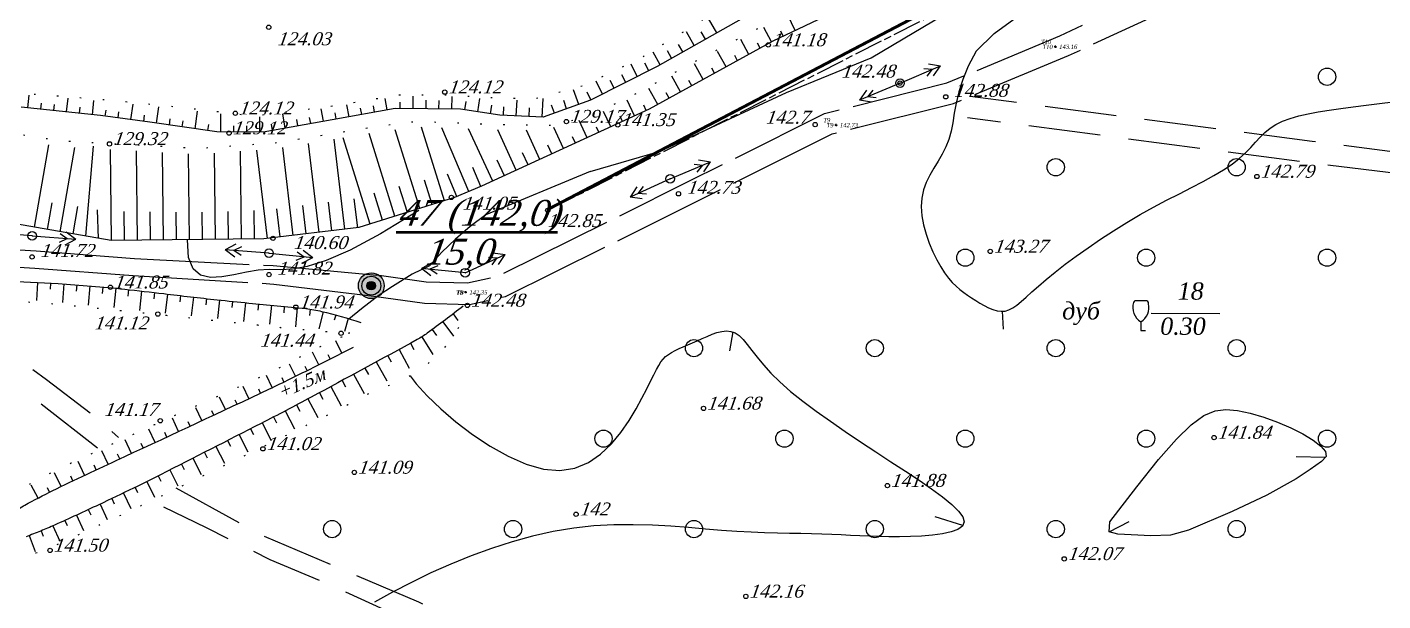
# Model space of a CAD drawing. Header units: millimetres. Extents: x 1400 to 7029, y -1119 to 1612.
# Drawn here: x 3098.2 to 3192.6, y 1174.8 to 1214.7 of the extents above; entities that cross this region are included whole.
import ezdxf
from ezdxf.enums import TextEntityAlignment as Align

# ---------------------------------------------------------------- set-up
doc = ezdxf.new("R2010")
doc.units = ezdxf.units.MM
doc.set_wipeout_variables(frame=1)
for name, pattern in [('1_155_C', [3, 2, -0.25, 0.5, -0.25]), ('ADOT1', [1.6, 0.1, -1.5]), ('AHIDDEN2', [3, 1.5, -1.5]), ('AHIDDEN4', [7, 5, -2]), ('AHIDDEN5', [9, 8, -1])]:
    doc.linetypes.add(name, pattern=pattern)
for name, color, linetype in [('01_Завод', 7, 'Continuous'), ('02_Горизонт_112', 7, 'Continuous'), ('02_Горизонт_128', 7, 'Continuous'), ('CONT-MNR', 7, 'Continuous'), ('NOMERA', 7, 'Continuous'), ('авт_дор', 7, 'Continuous'), ('ВЫСОТЫ', 7, 'Continuous'), ('жел_дор', 7, 'Continuous'), ('НАДЗЕМКА', 7, 'Continuous'), ('НОМЕРА', 7, 'Continuous'), ('ПИКЕТЫ', 7, 'Continuous'), ('РАСТИТ', 7, 'Continuous'), ('РЕЛЬЕФ', 7, 'Continuous'), ('Скважины', 7, 'Continuous'), ('СІТУАЦІЯ', 7, 'Continuous'), ('ТОЧКИ', 7, 'Continuous')]:
    doc.layers.add(name, color=color, linetype=linetype)
doc.layers.add('Center_Lines', color=5, linetype='Continuous', plot=False)
doc.styles.add('grad', font='timesi.ttf')
doc.styles.add('russ', font='timesi.ttf')
doc.styles.add('universw', font='timesi.ttf', dxfattribs={"oblique": 10})

# ---------------------------------------------------------------- blocks, each defined once
blk = doc.blocks.new('A$C29341465')
at = {"color": 0, "linetype": 'ByBlock', "lineweight": -2}
for p, q in [((0.5, 1.2), (0, 1.2)), ((1.2, 2), (1.2, 2.5)), ((1.2, 0.5), (1.2, 0)), ((2, 1.2), (2.5, 1.2))]:
    blk.add_line(p, q, dxfattribs=at)
blk.add_circle((1.2, 1.2), 0.75, dxfattribs=at)
blk = doc.blocks.new('point_s')
at = {"color": 0, "xscale": 0.2, "yscale": 0.2, "zscale": 0.2}
blk.add_blockref('A$C29341465', (-0.25, -0.25), dxfattribs=at)
at = {"layer": 'NOMERA', "color": 1, "style": 'russ'}
blk.add_attdef('NN', text='', height=1, dxfattribs=at).set_placement((-2.16, 0.35), align=Align.BOTTOM_CENTER)
at = {"layer": 'ВЫСОТЫ', "color": 1, "style": 'russ'}
blk.add_attdef('H_VER', (0.88, -0.52), '', height=1, dxfattribs=at)
at = {"layer": 'ВЫСОТЫ', "color": 0, "style": 'russ'}
blk.add_attdef('H_ZEM', (1.19, -1.98), '', height=1, dxfattribs=at)
at = {"layer": 'НОМЕРА', "color": 1, "linetype": 'Continuous', "style": 'russ'}
blk.add_attdef('NAZV', text='', height=1, dxfattribs=at).set_placement((-0.62, -0.07), align=Align.MIDDLE_RIGHT)
at = {"layer": 'ТОЧКИ', "style": 'russ'}
for tag, p in [('T_ST--T_OR', (-0.02, -4.67)), ('H_ST-I-Z', (-0.02, -7.21)), ('S-G_UG-V_UG-V', (0.02, -9.54))]:
    blk.add_attdef(tag, text='', height=1, dxfattribs=at).set_placement(p, align=Align.CENTER)
blk = doc.blocks.new('108')
at = {"color": 0, "linetype": 'Continuous', "lineweight": 0}
blk.add_wipeout([(0.51, -0.12), (0.52, -0.06), (0.52, -0.01), (0.52, 0.05), (0.51, 0.1), (0.5, 0.15), (0.48, 0.2), (0.45, 0.25), (0.42, 0.3), (0.39, 0.34), (0.35, 0.38), (0.31, 0.42), (0.26, 0.45), (0.22, 0.47), (0.17, 0.49), (0.11, 0.51), (0.06, 0.52), (0.01, 0.52), (-0.05, 0.52), (-0.1, 0.51), (-0.15, 0.5), (-0.21, 0.48), (-0.25, 0.45), (-0.3, 0.42), (-0.34, 0.39), (-0.38, 0.35), (-0.42, 0.31), (-0.45, 0.26), (-0.47, 0.22), (-0.49, 0.17), (-0.51, 0.11), (-0.52, 0.06), (-0.52, 0.01), (-0.52, -0.05), (-0.51, -0.1), (-0.5, -0.15), (-0.48, -0.21), (-0.45, -0.25), (-0.42, -0.3), (-0.39, -0.34), (-0.35, -0.38), (-0.31, -0.42), (-0.27, -0.45), (-0.22, -0.47), (-0.17, -0.49), (-0.12, -0.51), (-0.06, -0.52), (-0.01, -0.52), (0.05, -0.52), (0.1, -0.51), (0.15, -0.5), (0.2, -0.48), (0.25, -0.45), (0.3, -0.42), (0.34, -0.39), (0.38, -0.35), (0.42, -0.31), (0.45, -0.27), (0.47, -0.22), (0.49, -0.17)], dxfattribs=at)
at = {"linetype": 'Continuous'}
h = blk.add_hatch(color=0, dxfattribs=at)
edge = h.paths.add_edge_path()
edge.add_arc((0, 0), 0.0196, 0, 360)
at = {"color": 0, "linetype": 'Continuous'}
for radius in [0.5, 0.0196]:
    blk.add_circle((0, 0), radius, dxfattribs=at)
blk = doc.blocks.new('115_3')
at = {"color": 0, "linetype": 'Continuous'}
for p, q in [((0, 0), (5.1, 0)), ((3.22, 0.49), (4.1, 0)), ((3.22, -0.49), (4.1, 0)), ((3.91, 0.76), (5.1, 0)), ((3.91, -0.76), (5.1, 0))]:
    blk.add_line(p, q, dxfattribs=at)
blk = doc.blocks.new('390_2')
at = {"color": 0, "linetype": 'Continuous', "lineweight": 0}
blk.add_wipeout([(0.56, -0.02), (0.56, 0.02), (0.02, 0.02), (0.02, 1.02), (0.15, 1.11), (0.31, 1.24), (0.46, 1.38), (0.62, 1.58), (0.73, 1.77), (0.84, 2), (0.9, 2.21), (0.95, 2.44), (0.96, 2.61), (0.96, 2.86), (0.94, 3.01), (0.89, 3.24), (0.86, 3.33), (0.82, 3.39), (0.77, 3.44), (0.7, 3.46), (-0.38, 3.46), (-0.69, 3.46), (-0.8, 3.42), (-0.85, 3.37), (-0.89, 3.28), (-0.93, 3.11), (-0.96, 2.93), (-0.97, 2.66), (-0.95, 2.39), (-0.91, 2.19), (-0.85, 2.03), (-0.78, 1.85), (-0.67, 1.65), (-0.56, 1.5), (-0.45, 1.37), (-0.28, 1.21), (-0.13, 1.09), (-0.02, 1.02), (-0.02, -0.02)], dxfattribs=at)
at = {"color": 0, "linetype": 'Continuous'}
blk.add_lwpolyline([(0.89, 3.12), (0.86, 3.28, 0.283123), (0.7, 3.44), (-0.69, 3.44, 0.301637), (-0.87, 3.28, 0.346308), (0, 1.03, 0.325277)], format="xyb", close=True, dxfattribs=at)
blk.add_lwpolyline([(0, 1.03), (0, 0), (0.54, 0)], dxfattribs=at)
blk = doc.blocks.new('372')
blk.add_circle((0, 0), 1)
blk = doc.blocks.new('368')
at = {"color": 0, "linetype": 'Continuous'}
blk.add_blockref('372', (0, 0), dxfattribs=at)

msp = doc.modelspace()

# ---------------------------------------------------------------- hatches: boundary and pattern name
at = {"layer": 'Скважины', "linetype": 'Continuous'}
for points in [[(3123.0645, 1196.7423, 1), (3121.2645, 1196.7423, 1)], [(3122.4645, 1196.7423, 1), (3121.8645, 1196.7423, 1)]]:
    msp.add_hatch(color=1, dxfattribs=at).paths.add_polyline_path(points)

# ---------------------------------------------------------------- linework, layer by layer
at = {"layer": '01_Завод', "color": 250, "linetype": 'AHIDDEN4', "flags": 128}
for points in [[(3229.5799, 1201.344), (3187.7033, 1206.7854), (3163.8821, 1209.9143)], [(3228.5061, 1200.3225), (3187.509, 1205.2981), (3163.6868, 1208.4271)]]:
    msp.add_lwpolyline(points, dxfattribs=at)
at = {"layer": '02_Горизонт_112', "color": 7, "linetype": 'Continuous'}
msp.add_circle((3115.0217, 1214.7382), 0.15, dxfattribs=at)
at = {"layer": '02_Горизонт_128', "color": 7, "linetype": 'Continuous'}
for p, q in [((3151.6807, 1214.5012), (3151.1697, 1215.5756)), ((3150.0486, 1213.7179), (3149.5002, 1214.7166)), ((3150.8632, 1214.1124), (3150.6969, 1214.4621)), ((3148.4616, 1212.8464), (3147.8943, 1213.8795)), ((3149.2551, 1213.2821), (3149.0691, 1213.6208)), ((3146.8746, 1211.9749), (3146.2884, 1213.0423)), ((3147.6681, 1212.4107), (3147.4758, 1212.7607)), ((3145.2875, 1211.1035), (3144.6881, 1212.1952)), ((3146.0811, 1211.5392), (3145.8825, 1211.9007)), ((3143.7005, 1210.232), (3143.098, 1211.3291)), ((3144.494, 1210.6677), (3144.2937, 1211.0325)), ((3142.1135, 1209.3605), (3141.508, 1210.4631)), ((3142.907, 1209.7962), (3142.7057, 1210.1629)), ((3138.8455, 1207.8042), (3138.3502, 1208.8818)), ((3140.4905, 1208.5604), (3139.9823, 1209.666)), ((3141.3131, 1208.9385), (3141.1391, 1209.3171)), ((3137.2004, 1207.0481), (3136.6507, 1208.244)), ((3139.668, 1208.1823), (3139.5008, 1208.5462)), ((3120.3211, 1200.6701), (3119.5719, 1206.9375)), ((3122.0866, 1201.0354), (3120.2087, 1207.0445)), ((3123.8147, 1201.5755), (3122.0143, 1207.3368)), ((3125.5429, 1202.1156), (3123.8311, 1207.5929)), ((3127.271, 1202.6556), (3125.6697, 1207.7796)), ((3128.9631, 1203.294), (3127.0836, 1207.7411)), ((3130.62, 1204.0234), (3128.9411, 1207.6759)), ((3132.2651, 1204.7796), (3130.9694, 1207.5985)), ((3133.9102, 1205.5357), (3132.9756, 1207.5689)), ((3135.5553, 1206.2919), (3134.8791, 1207.763)), ((3136.3778, 1206.67), (3136.1757, 1207.1097)), ((3138.0229, 1207.4261), (3137.8585, 1207.7837)), ((3100.4987, 1200.4991), (3101.5192, 1206.3682)), ((3102.2825, 1200.189), (3102.8154, 1206.4619)), ((3104.0668, 1199.8847), (3103.9997, 1206.2288)), ((3105.8772, 1199.9039), (3105.8114, 1206.1284)), ((3107.6877, 1199.923), (3107.6231, 1206.028)), ((3111.3086, 1199.9613), (3111.2451, 1205.9677)), ((3113.119, 1199.9804), (3113.0543, 1206.0987)), ((3114.9278, 1200.0254), (3114.192, 1206.1807)), ((3116.7256, 1200.2403), (3115.9942, 1206.3584)), ((3118.5233, 1200.4552), (3117.7831, 1206.648)), ((3133.0876, 1205.1577), (3132.7008, 1205.9991)), ((3134.7327, 1205.9138), (3134.4535, 1206.5212)), ((3109.4981, 1199.9421), (3109.4348, 1205.9276)), ((3131.4425, 1204.4015), (3130.9437, 1205.4867)), ((3126.4069, 1202.3856), (3125.8709, 1204.1008)), ((3128.1293, 1202.9415), (3127.4668, 1204.5089)), ((3129.797, 1203.6464), (3129.2336, 1204.9794)), ((3122.9507, 1201.3055), (3122.3613, 1203.1913)), ((3124.6788, 1201.8455), (3124.1127, 1203.657)), ((3099.6068, 1200.6542), (3099.9291, 1202.5077)), ((3101.3906, 1200.344), (3101.7238, 1202.2603)), ((3117.6244, 1200.3477), (3117.3887, 1202.3195)), ((3119.4222, 1200.5626), (3119.1838, 1202.5568)), ((3121.22, 1200.7775), (3120.9789, 1202.7941)), ((3103.1744, 1200.0339), (3103.0967, 1202.0221)), ((3104.972, 1199.8943), (3104.9507, 1201.9056)), ((3106.7824, 1199.9134), (3106.7616, 1201.8889)), ((3108.5929, 1199.9326), (3108.5724, 1201.8721)), ((3110.4033, 1199.9517), (3110.3831, 1201.8629)), ((3112.2138, 1199.9708), (3112.1932, 1201.9155)), ((3114.0243, 1199.99), (3114.0033, 1201.9682)), ((3115.8267, 1200.1328), (3115.5925, 1202.0919))]:
    msp.add_line(p, q, dxfattribs=at)
at = {"layer": '02_Горизонт_128', "color": 0, "linetype": 'Continuous'}
for p, q in [((3146.2246, 1214.3508), (3145.6545, 1215.3598)), ((3143.8671, 1213.0186), (3143.5719, 1213.541)), ((3144.653, 1213.4627), (3144.1149, 1214.415)), ((3145.4388, 1213.9067), (3145.1436, 1214.4291)), ((3142.2954, 1212.1305), (3141.8028, 1213.0024)), ((3143.0813, 1212.5746), (3142.7861, 1213.0969)), ((3140.6897, 1211.306), (3140.2552, 1212.1651)), ((3141.4952, 1211.7134), (3141.2244, 1212.2488)), ((3138.2734, 1210.0838), (3137.8207, 1210.9788)), ((3139.0788, 1210.4912), (3138.808, 1211.0266)), ((3139.8843, 1210.8986), (3139.6135, 1211.434)), ((3098.2499, 1209.1218), (3098.343, 1210.0089)), ((3100.943, 1208.8393), (3101.043, 1209.7925)), ((3123.2779, 1208.9882), (3123.1365, 1209.7798)), ((3125.0745, 1209.0688), (3125.0857, 1209.9455)), ((3127.7822, 1209.0344), (3127.7933, 1209.9124)), ((3129.5742, 1208.8488), (3129.7135, 1209.7851)), ((3134.067, 1208.4785), (3134.1299, 1209.7873)), ((3136.6202, 1209.3674), (3136.2596, 1210.3755)), ((3137.4679, 1209.6764), (3137.1971, 1210.2118)), ((3099.1476, 1209.0276), (3099.1923, 1209.4532)), ((3100.0453, 1208.9335), (3100.09, 1209.359)), ((3101.8407, 1208.7452), (3101.8854, 1209.1707)), ((3102.7384, 1208.651), (3102.843, 1209.6483)), ((3103.6349, 1208.5469), (3103.6923, 1208.9704)), ((3104.5294, 1208.4258), (3104.5868, 1208.8492)), ((3105.4238, 1208.3046), (3105.5704, 1209.3867)), ((3107.2123, 1208.0589), (3107.3749, 1209.1982)), ((3109.893, 1207.6763), (3110.0669, 1208.8951)), ((3118.8354, 1208.1932), (3118.6794, 1209.0545)), ((3119.7237, 1208.3533), (3119.6463, 1208.7866)), ((3120.6122, 1208.512), (3120.4658, 1209.3319)), ((3121.5008, 1208.6707), (3121.4234, 1209.104)), ((3122.3894, 1208.8295), (3122.312, 1209.2627)), ((3124.172, 1209.0803), (3124.1774, 1209.5107)), ((3125.9771, 1209.0573), (3125.9847, 1209.6573)), ((3126.8796, 1209.0458), (3126.8872, 1209.6458)), ((3128.6814, 1208.9816), (3128.7697, 1209.5751)), ((3130.467, 1208.7159), (3130.5553, 1209.3094)), ((3131.3623, 1208.6084), (3131.3911, 1209.2077)), ((3132.2639, 1208.5651), (3132.3168, 1209.6678)), ((3133.1654, 1208.5218), (3133.1942, 1209.1211)), ((3134.9204, 1208.7594), (3134.7183, 1209.3244)), ((3135.7703, 1209.0634), (3135.5682, 1209.6284)), ((3106.3183, 1208.1834), (3106.3757, 1208.6069)), ((3108.1059, 1207.9313), (3108.1662, 1208.3543)), ((3108.9994, 1207.8038), (3109.0598, 1208.2268)), ((3110.7866, 1207.5488), (3110.8469, 1207.9717)), ((3111.6829, 1207.4579), (3111.6941, 1208.701)), ((3112.5855, 1207.4498), (3112.5894, 1207.8803)), ((3113.4881, 1207.4417), (3113.492, 1207.8722)), ((3114.3907, 1207.4336), (3114.4002, 1208.4969)), ((3115.2827, 1207.5498), (3115.2042, 1207.9831)), ((3116.1708, 1207.7107), (3115.9913, 1208.7021)), ((3117.059, 1207.8715), (3116.9806, 1208.3047)), ((3117.9472, 1208.0323), (3117.8687, 1208.4656))]:
    msp.add_line(p, q, dxfattribs=at)
at = {"layer": '02_Горизонт_128', "color": 0, "linetype": 'Continuous', "flags": 128}
msp.add_lwpolyline([(3147.9253, 1215.3118), (3142.0872, 1212.0129), (3137.4285, 1209.6565), (3134.1269, 1208.4757), (3131.1071, 1208.6207), (3128.3776, 1209.0268), (3123.8189, 1209.0848), (3119.4343, 1208.3016), (3114.6287, 1207.4314), (3111.4057, 1207.4604), (3106.7308, 1208.1276), (3103.3044, 1208.5917), (3097.7729, 1209.1718)], dxfattribs=at)
at = {"layer": '02_Горизонт_128', "color": 7, "linetype": 'Continuous'}
for centre in [(3149.8141, 1213.5053), (3127.279, 1210.2192), (3112.6942, 1208.7507), (3135.7557, 1208.1706), (3139.3325, 1207.9418), (3112.2566, 1207.3726), (3103.9293, 1206.6194), (3127.7494, 1202.8907), (3115.3078, 1200.0385)]:
    msp.add_circle(centre, 0.15, dxfattribs=at)
at = {"layer": 'CONT-MNR', "color": 30, "linetype": 'Continuous', "flags": 128}
for points, elevation in [([(3164.2882, 1213.0627), (3165.5406, 1214.2942), (3169.0524, 1216.8918), (3173.6133, 1219.0793), (3178.1741, 1220.9477), (3181.5035, 1222.3148), (3185.1065, 1223.7731), (3193.3019, 1227.4924), (3199.9358, 1231.0617), (3206.2052, 1233.684), (3212.7663, 1236.452), (3220.5155, 1239.0862), (3228.4055, 1240.6279), (3234.602, 1241.5748)], 42.9), ([(3166.1158, 1194.9676), (3166.1749, 1193.7169)], 42.9), ([(3147.3436, 1193.518), (3147.1248, 1192.2153)], 42.6), ([(3188.6012, 1184.7737), (3186.5802, 1184.8197)], 42.6), ([(3163.3588, 1180.0446), (3161.4467, 1180.6374)], 42.6), ([(3173.5691, 1179.6116), (3174.9611, 1180.3272)], 42.6)]:
    msp.add_lwpolyline(points, dxfattribs=dict(at, elevation=elevation))
at = {"layer": 'CONT-MNR', "color": 30, "linetype": 'Continuous', "elevation": 42.6}
msp.add_lwpolyline([(3124.879, 1190.4659), (3125.2975, 1189.9141), (3126.0671, 1189.0705), (3126.9968, 1188.1768), (3128.0587, 1187.2664), (3129.2189, 1186.3825), (3130.4435, 1185.568), (3131.6986, 1184.8661), (3132.9502, 1184.3198), (3134.1645, 1183.9721), (3135.3075, 1183.8662), (3136.3515, 1184.0294), (3137.294, 1184.4271), (3138.1384, 1185.0089), (3138.8884, 1185.7244), (3139.5476, 1186.5233), (3140.1195, 1187.3553), (3140.6077, 1188.1699), (3141.0159, 1188.9169), (3141.3492, 1189.5565), (3141.6193, 1190.0908), (3141.8396, 1190.5326), (3142.0234, 1190.8947), (3142.184, 1191.19), (3142.3347, 1191.4311), (3142.489, 1191.6308), (3142.66, 1191.8019), (3142.8586, 1191.9557), (3143.0845, 1192.0973), (3143.3351, 1192.2304), (3143.6078, 1192.3587), (3143.8996, 1192.4858), (3144.208, 1192.6154), (3144.5302, 1192.7512), (3144.8635, 1192.8967), (3145.2049, 1193.0531), (3145.551, 1193.2102), (3145.8979, 1193.3554), (3146.2419, 1193.4759), (3146.5792, 1193.5591), (3146.906, 1193.5922), (3147.2187, 1193.5626), (3147.5134, 1193.4574), (3147.79, 1193.2673), (3148.0628, 1192.9958), (3148.35, 1192.6496), (3148.6694, 1192.2355), (3149.039, 1191.7604), (3149.4769, 1191.231), (3150.0011, 1190.6541), (3150.6295, 1190.0364), (3151.3739, 1189.3849), (3152.2209, 1188.7066), (3153.1508, 1188.009), (3154.144, 1187.2992), (3155.1808, 1186.5844), (3156.2415, 1185.8721), (3157.3066, 1185.1693), (3158.3562, 1184.4834), (3159.3701, 1183.8213), (3160.325, 1183.1884), (3161.1966, 1182.5898), (3161.9609, 1182.0305), (3162.5939, 1181.5158), (3163.0714, 1181.0505), (3163.3693, 1180.6399), (3163.4637, 1180.289), (3163.34, 1180.0009), (3163.0226, 1179.7712), (3162.5454, 1179.5936), (3161.9423, 1179.4616), (3161.2474, 1179.3688), (3160.4946, 1179.309), (3159.7178, 1179.2756), (3158.9511, 1179.2624), (3158.2211, 1179.2636), (3157.5256, 1179.276), (3156.8552, 1179.297), (3156.2005, 1179.3239), (3155.552, 1179.3544), (3154.9003, 1179.3857), (3154.2359, 1179.4152), (3153.5493, 1179.4405), (3152.8321, 1179.4599), (3152.079, 1179.4761), (3151.2858, 1179.4925), (3150.448, 1179.5129), (3149.5615, 1179.5407), (3148.6219, 1179.5796), (3147.6248, 1179.6332), (3146.5661, 1179.705), (3145.4431, 1179.7958), (3144.2604, 1179.8943), (3143.0242, 1179.9866), (3141.7409, 1180.0586), (3140.4168, 1180.0962), (3139.0581, 1180.0853), (3137.6711, 1180.012), (3136.2621, 1179.8622), (3134.8375, 1179.6253), (3133.4036, 1179.3057), (3131.9668, 1178.9109), (3130.5337, 1178.4487), (3129.1106, 1177.9269), (3127.7039, 1177.3533), (3126.3201, 1176.7354), (3124.9656, 1176.0812), (3123.6479, 1175.3997), (3122.3785, 1174.7055)], dxfattribs=at)
msp.add_lwpolyline([(3176.4703, 1179.3155), (3175.0865, 1179.3891), (3174.1726, 1179.4496), (3173.5691, 1179.6116), (3173.6074, 1180.2906), (3175.4803, 1182.7429), (3177.0061, 1184.6465), (3178.2497, 1186.0642), (3179.2756, 1187.0587), (3180.1485, 1187.6926), (3180.9332, 1188.0287), (3181.6942, 1188.1295), (3182.4962, 1188.058), (3183.3854, 1187.8695), (3184.3334, 1187.5917), (3185.2932, 1187.2447), (3186.218, 1186.849), (3187.0608, 1186.4249), (3187.7748, 1185.9928), (3188.3129, 1185.5731), (3188.6284, 1185.1859), (3188.6666, 1184.8413), (3188.3426, 1184.5065), (3187.5592, 1183.9309), (3186.5957, 1183.2982), (3184.5486, 1182.1618), (3182.1376, 1181.0254), (3179.0897, 1179.7072), (3177.8273, 1179.3623)], close=True, dxfattribs=at)
at = {"layer": 'ПИКЕТЫ', "color": 7, "linetype": 'Continuous'}
for centre in [(3162.1753, 1209.8925), (3153.0823, 1207.9575), (3183.8531, 1204.3461), (3143.5633, 1203.1395), (3134.4583, 1201.9875), (3098.5363, 1198.7445), (3165.2815, 1199.1247), (3115.0393, 1197.5115), (3103.996, 1196.6347), (3107.2956, 1194.7653), (3116.9086, 1195.2459), (3128.8595, 1195.3676), (3120.0591, 1193.4316), (3145.3052, 1188.1998), (3107.4629, 1187.338), (3180.8655, 1186.1674), (3114.6186, 1185.381), (3120.9837, 1183.7366), (3158.1107, 1182.8182), (3136.4295, 1180.8285), (3099.7875, 1178.3105), (3170.432, 1177.7196), (3148.2529, 1175.1081)]:
    msp.add_circle(centre, 0.15, dxfattribs=at)
at = {"layer": 'РАСТИТ', "color": 7}
msp.add_lwpolyline([(3176.4765, 1194.8332), (3181.2683, 1194.8077)], dxfattribs=at)
at = {"layer": 'РЕЛЬЕФ', "color": 7, "linetype": 'Continuous'}
for p, q in [((3098.923, 1196.9663), (3098.8543, 1195.7108)), ((3099.8304, 1196.9151), (3099.8058, 1196.4915)), ((3100.7375, 1196.8605), (3100.655, 1195.5676)), ((3101.6442, 1196.7984), (3101.6122, 1196.3594)), ((3102.5503, 1196.7282), (3102.4407, 1195.3927)), ((3103.4557, 1196.6499), (3103.4148, 1196.2008)), ((3104.3604, 1196.5633), (3104.2249, 1195.2117)), ((3105.2642, 1196.4687), (3105.2156, 1196.0189)), ((3106.1676, 1196.369), (3106.0161, 1195.0255)), ((3107.0704, 1196.2651), (3107.0182, 1195.8204)), ((3107.9728, 1196.1573), (3107.8142, 1194.8357)), ((3108.8752, 1196.0502), (3108.8239, 1195.6133)), ((3109.778, 1195.9452), (3109.6282, 1194.6432)), ((3110.6809, 1195.8425), (3110.6323, 1195.4106)), ((3111.5842, 1195.742), (3111.443, 1194.4503)), ((3112.4879, 1195.6465), (3112.4439, 1195.2155)), ((3113.3923, 1195.5573), (3113.2687, 1194.2573)), ((3114.2971, 1195.4721), (3114.2557, 1195.0355)), ((3115.2018, 1195.3854), (3115.074, 1194.0679)), ((3116.1062, 1195.2966), (3116.0625, 1194.8556)), ((3117.0105, 1195.206), (3116.8764, 1193.8829)), ((3117.9138, 1195.107), (3117.8515, 1194.6737)), ((3118.8041, 1194.9269), (3118.503, 1193.7315)), ((3119.6833, 1194.6969), (3119.5879, 1194.3453)), ((3127.8571, 1194.7723), (3128.2007, 1194.3218)), ((3120.5582, 1194.4508), (3120.2967, 1193.5526)), ((3126.4126, 1193.6919), (3126.7127, 1193.2828)), ((3127.1374, 1194.2287), (3127.8812, 1193.2287)), ((3120.1167, 1192.0494), (3119.6925, 1192.8933)), ((3124.8883, 1192.7323), (3125.1224, 1192.3055)), ((3125.6741, 1193.1748), (3126.4399, 1191.9443)), ((3118.5042, 1191.241), (3118.0711, 1192.1075)), ((3119.3107, 1191.6447), (3119.1669, 1191.9316)), ((3123.3059, 1191.8665), (3123.5446, 1191.4291)), ((3124.0973, 1192.299), (3124.807, 1191.0021)), ((3116.8897, 1190.4365), (3116.4695, 1191.2822)), ((3117.6972, 1190.8383), (3117.5541, 1191.1254)), ((3121.7218, 1191.0037), (3121.964, 1190.5579)), ((3122.514, 1191.4347), (3123.2359, 1190.1092)), ((3115.2688, 1189.6452), (3114.8729, 1190.478)), ((3116.0812, 1190.0368), (3115.9452, 1190.3151)), ((3120.1359, 1190.1441), (3120.378, 1189.6965)), ((3120.9291, 1190.5735), (3121.6579, 1189.229)), ((3112.0044, 1188.1092), (3111.5945, 1188.984)), ((3113.6372, 1188.8759), (3113.2383, 1189.7238)), ((3114.4532, 1189.2601), (3114.3219, 1189.5386)), ((3118.5484, 1189.2876), (3118.784, 1188.8499)), ((3119.3424, 1189.7154), (3120.0612, 1188.383)), ((3110.3705, 1187.345), (3109.9498, 1188.2463)), ((3111.1876, 1187.7268), (3111.0491, 1188.023)), ((3112.821, 1188.4922), (3112.6862, 1188.7793)), ((3116.1601, 1188.016), (3116.8125, 1186.7712)), ((3116.958, 1188.4365), (3117.1813, 1188.015)), ((3117.754, 1188.8606), (3118.4436, 1187.5734)), ((3108.7354, 1186.5832), (3108.3063, 1187.506)), ((3109.5531, 1186.9638), (3109.4114, 1187.2681)), ((3114.5586, 1187.1859), (3115.1813, 1185.9712)), ((3115.3603, 1187.5992), (3115.5725, 1187.1898)), ((3107.0992, 1185.8239), (3106.6658, 1186.7596)), ((3107.9175, 1186.2033), (3107.7735, 1186.5135)), ((3112.9528, 1186.3644), (3113.5595, 1185.1771)), ((3113.7558, 1186.775), (3113.9606, 1186.3746)), ((3103.825, 1184.309), (3103.3849, 1185.2521)), ((3105.4619, 1185.0669), (3105.0279, 1186.0076)), ((3106.2807, 1185.4451), (3106.1361, 1185.758)), ((3111.3462, 1185.5442), (3111.938, 1184.3836)), ((3112.1496, 1185.9541), (3112.3493, 1185.5628)), ((3102.193, 1183.5409), (3101.7407, 1184.4936)), ((3103.0084, 1183.9263), (3102.8598, 1184.2419)), ((3104.643, 1184.6891), (3104.4978, 1185.0029)), ((3108.935, 1184.3166), (3109.1251, 1183.9425)), ((3109.7389, 1184.7254), (3110.3164, 1183.5906)), ((3110.5426, 1185.1346), (3110.7375, 1184.7521)), ((3100.566, 1182.7619), (3100.1059, 1183.7148)), ((3101.3788, 1183.1527), (3101.2258, 1183.4723)), ((3107.3266, 1183.5), (3107.5118, 1183.1338)), ((3108.1309, 1183.9081), (3108.6946, 1182.7979)), ((3098.9522, 1181.9562), (3098.4817, 1182.857)), ((3099.7556, 1182.3662), (3099.601, 1182.6763)), ((3105.712, 1182.6958), (3105.8883, 1182.3362)), ((3106.5205, 1183.0954), (3107.063, 1182.0062)), ((3103.272, 1181.5263), (3103.7704, 1180.4622)), ((3104.0877, 1181.9113), (3104.2567, 1181.5559)), ((3104.901, 1182.3011), (3105.4183, 1181.2301)), ((3101.6354, 1180.7679), (3102.125, 1179.7011)), ((3102.4545, 1181.1456), (3102.6189, 1180.7908)), ((3099.1641, 1179.6668), (3099.3142, 1179.3014)), ((3099.9931, 1180.0219), (3100.4746, 1178.9422)), ((3100.815, 1180.3932), (3100.9773, 1180.0361)), ((3098.3253, 1179.3353), (3098.7449, 1178.2303))]:
    msp.add_line(p, q, dxfattribs=at)
at = {"layer": 'РЕЛЬЕФ', "color": 7, "linetype": 'ADOT1', "flags": 128}
for points in [[(3058.7535, 1197.5129, 0.2112618), (3060.9684, 1196.1869, 0.0599678), (3061.6387, 1196.0691, 0.0043532), (3066.4422, 1195.8511, 0.0058356), (3070.0281, 1195.7615, 0.0008419), (3076.6024, 1195.6851, 0.004768), (3077.7633, 1195.6846, 0.0092966), (3080.6486, 1195.7646, -0.0073734), (3084.2859, 1195.8795, -0.0053463), (3088.4724, 1195.9051, -0.0052765), (3092.7138, 1195.841, -0.0073571), (3097.8431, 1195.6338, -0.0114883), (3101.1209, 1195.3774, -0.0005266), (3104.9633, 1194.9837, -0.0004303), (3109.6643, 1194.4929, -0.0002846), (3113.0549, 1194.1341, 0.0003053), (3116.2159, 1193.7997, 0.0048387), (3117.2005, 1193.7057, 0.0015606), (3120.2567, 1193.4536, 0.0267421), (3120.5509, 1193.446, 0.0072015), (3121.6421, 1193.492)], [(3128.9248, 1195.2702, -0.2478654), (3122.5051, 1189.5041, -0.0146213), (3118.969, 1187.6493, -0.000289), (3107.9989, 1182.3057, -0.0029878), (3106.9343, 1181.7958, -0.0015206), (3104.5388, 1180.6747, -0.0009342), (3100.6304, 1178.869, -0.0136778), (3099.3437, 1178.3196, -0.0123799), (3097.8924, 1177.7874, -0.1570275), (3096.6414, 1177.7684, -0.1551659), (3095.6001, 1178.4873, -0.0983823), (3095.2431, 1179.2031, -0.115406), (3095.218, 1179.887, -0.072553), (3095.49, 1180.6609, -0.0843406), (3095.9184, 1181.2232, -0.0537591), (3097.5551, 1182.4518, -0.0261727), (3101.2672, 1184.4044, -0.0005293), (3106.5468, 1186.8311, -0.0016859), (3108.2078, 1187.5856, -0.0009465), (3110.9519, 1188.8148, 0.000929), (3113.7476, 1190.067, 0.0166642), (3116.5199, 1191.4277, -0.0140603), (3119.7968, 1193.0574, -0.0319423), (3119.9856, 1193.1305, -0.0060577), (3121.0066, 1193.4391)]]:
    msp.add_lwpolyline(points, format="xyb", dxfattribs=at)
at = {"layer": 'РЕЛЬЕФ', "color": 7, "linetype": 'Continuous', "flags": 128}
for points in [[(3058.9765, 1197.6712, 0.0080207), (3064.3198, 1197.2056, 0.0163683), (3066.9466, 1197.1054, 0.0001912), (3073.2213, 1197.074, -0.0005749), (3075.3087, 1197.0619, -0.0006632), (3078.5701, 1197.035, 0.000991), (3080.7527, 1197.0184, 0.0267226), (3083.2289, 1197.1369, -0.0210409), (3086.371, 1197.323, -0.0077193), (3088.6968, 1197.3269, -0.004499), (3092.6861, 1197.236, -0.0070293), (3100.3494, 1196.8845, -0.0115824), (3104.9894, 1196.4982, -0.0034821), (3107.7094, 1196.189, 0.0025415), (3111.4352, 1195.7584, 0.0042552), (3113.6369, 1195.5342, -0.0023674), (3117.5958, 1195.1462, -0.0356045), (3118.7064, 1194.9514, -0.0141871), (3121.4284, 1194.1888)], [(3128.5717, 1195.3226, -0.0081913), (3126.0596, 1193.4343, -0.0314937), (3125.3687, 1192.996, -0.0023091), (3117.9702, 1188.9766, -0.004942), (3114.4865, 1187.1489, -0.0009498), (3107.483, 1183.5793, -0.0035684), (3105.6104, 1182.6461, -0.0044701), (3103.1882, 1181.4871, -0.0035289), (3100.0969, 1180.0684, -0.0085437), (3099.1405, 1179.6571, -0.0081503), (3098.1241, 1179.2597, -0.0478913)], [(3097.3997, 1181.0607, -0.0257123), (3098.2613, 1181.588, -0.011665), (3100.2409, 1182.6047, -0.0048107), (3104.9988, 1184.8534, 0.0022789), (3115.0663, 1189.5492, 0.0049019), (3116.5197, 1190.2527, 0.0016078), (3120.9223, 1192.455)]]:
    msp.add_lwpolyline(points, format="xyb", dxfattribs=at)
at = {"layer": 'Скважины', "color": 0, "linetype": 'Continuous', "lineweight": 50}
msp.add_line((3123.907, 1200.4671), (3135.1262, 1200.4651), dxfattribs=at)
at = {"layer": 'Скважины', "color": 1, "linetype": 'Continuous'}
for centre, radius in [((3122.1645, 1196.7423), 0.9), ((3122.1645, 1196.7423), 0.66), ((3122.1645, 1196.7423), 0.3), ((3122.1695, 1196.7021), 0.15), ((3122.2945, 1196.7172), 0.15)]:
    msp.add_circle(centre, radius, dxfattribs=at)
at = {"layer": 'Скважины', "color": 1}
msp.add_circle((3122.1695, 1196.7021), 0.15, dxfattribs=at)
at = {"layer": 'СІТУАЦІЯ', "color": 7, "linetype": 'AHIDDEN4', "flags": 128}
for points in [[(3103.0963, 1185.4187), (3095.6621, 1191.2423), (3091.5664, 1195.6572)], [(3093.6315, 1195.7948), (3096.6143, 1192.4015), (3099.5513, 1190.2005), (3103.2684, 1187.3575), (3104.5533, 1186.1653)], [(3108.5536, 1182.6622), (3114.657, 1179.3148), (3125.451, 1174.7185), (3131.7838, 1171.8296)], [(3124.6652, 1172.8851), (3123.0921, 1174.1659), (3120.0624, 1175.5632), (3115.11, 1177.659), (3110.682, 1179.8713), (3107.1862, 1181.5596)]]:
    msp.add_lwpolyline(points, dxfattribs=at)

# ---------------------------------------------------------------- block references
at = {"color": 7, "xscale": 0.3, "yscale": 0.3, "zscale": 0.3}
for p, values in [((3169.8163, 1213.3875), {'NN': 'T10', 'H_VER': '143.16', 'NAZV': 'T10'}), ((3154.5433, 1207.9305), {'NN': 'T9', 'H_VER': '142.73', 'NAZV': 'T9'})]:
    msp.add_blockref('point_s', p, dxfattribs=at).add_auto_attribs(values)
at = {"color": 7}
ref = msp.add_blockref('point_s', (3128.7373, 1196.2845), dxfattribs=dict(at, xscale=0.3, yscale=0.3, zscale=0.3))
ref.add_attrib('NN', 'T8', dxfattribs={"layer": 'NOMERA', "color": 1, "height": 0.3, "style": 'russ'}).set_placement((3128.3554, 1196.0174), align=Align.BOTTOM_CENTER)
ref.add_attrib('H_VER', '142.35', (3129.0002, 1196.1279), dxfattribs={"layer": 'ВЫСОТЫ', "color": 1, "height": 0.3, "style": 'russ'})
ref.add_attrib('NAZV', 'T8', dxfattribs={"layer": 'НОМЕРА', "color": 1, "linetype": 'Continuous', "height": 0.3, "style": 'russ'}).set_placement((3128.55, 1196.2633), align=Align.MIDDLE_RIGHT)
at = {"layer": 'НАДЗЕМКА', "color": 7, "xscale": 0.6, "yscale": 0.6, "zscale": 0.6}
msp.add_blockref('108', (3158.9923, 1210.8525), dxfattribs=at)
at = {"layer": 'НАДЗЕМКА', "color": 7, "linetype": 'Continuous', "xscale": 0.6, "yscale": 0.6, "zscale": 0.6}
for p in [(3142.9759, 1204.1859), (3098.5363, 1200.2139), (3115.0393, 1199.0036), (3128.6983, 1197.6465)]:
    msp.add_blockref('108', p, dxfattribs=at)
at = {"layer": 'РАСТИТ', "color": 7, "linetype": 'Continuous', "xscale": 0.6, "yscale": 0.6, "zscale": 0.6}
for p in [(3188.7397, 1211.2909), (3169.8397, 1204.9909), (3182.4397, 1204.9909), (3163.5397, 1198.6909), (3176.1397, 1198.6909), (3188.7397, 1198.6909), (3144.6397, 1192.3909), (3157.2397, 1192.3909), (3169.8397, 1192.3909), (3182.4397, 1192.3909), (3138.3397, 1186.0909), (3150.9397, 1186.0909), (3163.5397, 1186.0909), (3176.1397, 1186.0909), (3188.7397, 1186.0909), (3119.4397, 1179.7909), (3132.0397, 1179.7909), (3144.6397, 1179.7909), (3157.2397, 1179.7909), (3169.8397, 1179.7909), (3182.4397, 1179.7909)]:
    msp.add_blockref('368', p, dxfattribs=at)

# ---------------------------------------------------------------- texts
at = {"color": 7, "linetype": 'Continuous', "style": 'universw', "oblique": 10}
msp.add_text('+1.5м', height=0.9, rotation=23.821844, dxfattribs=at).set_placement((3115.8859, 1188.8441))
at = {"layer": '02_Горизонт_112', "color": 7, "linetype": 'Continuous', "style": 'universw', "oblique": 10}
msp.add_text('124.03', height=0.9, dxfattribs=at).set_placement((3115.6359, 1213.485))
at = {"layer": '02_Горизонт_128', "color": 7, "linetype": 'Continuous', "style": 'universw', "oblique": 10}
for s, p in [('141.18', (3150.0826, 1213.4186)), ('124.12', (3127.5475, 1210.1325)), ('124.12', (3112.9627, 1208.664)), ('129.17', (3136.0243, 1208.0839)), ('129.12', (3112.5252, 1207.2859)), ('141.35', (3139.601, 1207.8551)), ('129.32', (3104.1978, 1206.5327)), ('141.05', (3128.5313, 1202.0394)), ('140.60', (3116.7687, 1199.2959))]:
    msp.add_text(s, height=0.9, dxfattribs=at).set_placement(p)
at = {"layer": 'ПИКЕТЫ', "color": 7, "linetype": 'Continuous', "style": 'universw', "oblique": 10}
for s, p in [('142.88', (3162.7753, 1209.8925)), ('142.7', (3149.6458, 1208.0212)), ('142.79', (3184.1216, 1204.2594)), ('142.73', (3144.1633, 1203.1395)), ('142.85', (3134.4516, 1200.8243)), ('143.27', (3165.55, 1199.038)), ('141.85', (3104.2646, 1196.548)), ('141.94', (3117.1771, 1195.1592)), ('142.48', (3129.128, 1195.2809)), ('141.12', (3102.8816, 1193.6952)), ('141.44', (3114.4393, 1192.4961)), ('141.68', (3145.5737, 1188.1131)), ('141.17', (3103.5845, 1187.6758)), ('141.02', (3114.8871, 1185.2943)), ('141.84', (3181.134, 1186.0807)), ('141.09', (3121.2522, 1183.6499)), ('141.88', (3158.3793, 1182.7315)), ('142', (3136.698, 1180.7418)), ('141.50', (3100.0561, 1178.2238)), ('142.07', (3170.7005, 1177.6329)), ('142.16', (3148.5214, 1175.0214))]:
    msp.add_text(s, height=0.9, dxfattribs=at).set_placement(p)
at = {"layer": 'РАСТИТ', "color": 7, "linetype": 'AHIDDEN2', "style": 'grad'}
for s, p in [('18', (3178.3362, 1195.7686)), ('дуб', (3170.2867, 1194.3913)), ('0.30', (3177.1148, 1193.3216))]:
    msp.add_text(s, height=1.2, dxfattribs=at).set_placement(p)
at = {"layer": 'Скважины', "color": 7, "style": 'universw', "oblique": 10}
msp.add_text('47 (142,0)', height=1.8, dxfattribs=at).set_placement((3124.0564, 1200.9107))

# ---------------------------------------------------------------- next in the draw order: linework, layer by layer
at = {"layer": '02_Горизонт_128', "color": 7, "linetype": 'Continuous'}
msp.add_line((3098.7149, 1200.8093), (3099.7128, 1206.5483), dxfattribs=at)
at = {"layer": '02_Горизонт_128', "color": 32, "linetype": 'ADOT1', "flags": 128}
msp.add_lwpolyline([(3024.5841, 1211.7703), (3024.5841, 1211.7703), (3027.508, 1213.3467), (3030.3392, 1213.6249), (3035.4444, 1212.9294), (3041.6636, 1212.2803), (3046.7689, 1212.0949), (3051.967, 1211.5385), (3056.6724, 1211.6312), (3061.9169, 1211.9093), (3063.7734, 1212.373), (3066.2332, 1212.5121), (3069.8533, 1211.7239), (3072.9165, 1210.6112), (3076.8259, 1209.8219), (3080.2603, 1209.2192), (3085.4585, 1208.9874), (3089.7938, 1209.3106), (3092.9034, 1210.0061), (3097.2661, 1210.1916), (3103.8566, 1209.6816), (3108.838, 1209.1789), (3111.9063, 1208.814), (3113.9518, 1208.5586), (3119.2681, 1209.2264), (3124.1725, 1210.0429), (3127.2669, 1210.0429), (3130.0693, 1209.8679), (3133.4557, 1209.7513), (3136.9588, 1210.6845), (3141.0457, 1212.6675), (3143.3227, 1214.0673), (3148.3146, 1217.1585), (3151.5258, 1218.7916), (3154.737, 1220.3663), (3159.1743, 1221.6495), (3162.7941, 1222.6993), (3165.8885, 1223.6325), (3168.5159, 1224.6823), (3172.4725, 1227.2809), (3178.5384, 1231.1031), (3182.1779, 1232.9676), (3184.231, 1233.8066), (3188.1698, 1233.3121), (3191.9837, 1235.1482), (3197.9663, 1238.8323), (3199.5286, 1240.2094), (3203.5263, 1242.3668), (3207.9015, 1245.1852), (3209.1881, 1247.2967), (3210.2909, 1249.4542), (3212.1289, 1249.7755), (3214.5643, 1249.9132), (3217.0457, 1251.4739), (3224.0096, 1254.3543), (3230.5464, 1256.9222), (3237.8176, 1259.3435), (3242.3714, 1261.1044), (3248.8654, 1263.832), (3249.7127, 1263.6577)], dxfattribs=at)
at = {"layer": '02_Горизонт_128', "color": 250, "linetype": 'ADOT1', "flags": 128}
msp.add_lwpolyline([(3024.5841, 1211.7703), (3024.5841, 1211.7703), (3027.508, 1213.3467), (3030.3392, 1213.6249), (3035.4444, 1212.9294), (3041.6636, 1212.2803), (3046.7689, 1212.0949), (3051.967, 1211.5385), (3056.6724, 1211.6312), (3061.9169, 1211.9093), (3063.7734, 1212.373), (3066.2332, 1212.5121), (3069.8533, 1211.7239), (3072.9165, 1210.6112), (3076.8259, 1209.8219), (3080.2603, 1209.2192), (3085.4585, 1208.9874), (3089.7938, 1209.3106), (3092.9034, 1210.0061), (3097.2661, 1210.1916), (3103.8566, 1209.6816), (3108.838, 1209.1789), (3111.9063, 1208.814), (3113.9518, 1208.5586), (3119.2681, 1209.2264), (3124.1725, 1210.0429), (3127.2669, 1210.0429), (3130.0693, 1209.8679), (3133.4557, 1209.7513), (3136.9588, 1210.6845), (3141.0457, 1212.6675), (3143.3227, 1214.0673), (3148.3146, 1217.1585), (3151.5258, 1218.7916), (3154.737, 1220.3663), (3159.1743, 1221.6495), (3162.7941, 1222.6993), (3165.8885, 1223.6325), (3168.5159, 1224.6823), (3172.4725, 1227.2809), (3178.5384, 1231.1031), (3182.1779, 1232.9676), (3184.231, 1233.8066), (3188.1698, 1233.3121), (3191.9837, 1235.1482), (3197.9663, 1238.8323), (3199.5286, 1240.2094), (3203.5263, 1242.3668), (3207.9015, 1245.1852), (3209.1881, 1247.2967), (3210.2909, 1249.4542), (3212.1289, 1249.7755), (3214.5643, 1249.9132), (3217.0457, 1251.4739), (3224.0096, 1254.3543), (3230.5464, 1256.9222), (3237.8176, 1259.3435), (3242.3714, 1261.1044), (3248.8654, 1263.832), (3249.7127, 1263.6577)], dxfattribs=at)
at = {"layer": '02_Горизонт_128', "color": 7, "linetype": 'ADOT1', "flags": 128}
msp.add_lwpolyline([(3020.4052, 1207.5098), (3023.6237, 1209.4265), (3028.5798, 1209.8391), (3031.4709, 1209.7703), (3037.3219, 1209.289), (3044.0677, 1208.6014), (3048.6108, 1208.2575), (3051.6395, 1208.2575), (3055.9952, 1208.6945), (3062.8664, 1208.4631), (3066.3406, 1207.8461), (3074.0786, 1208.7296), (3079.7937, 1208.0375), (3086.8458, 1207.8557), (3090.7953, 1208.2199), (3095.1795, 1207.6522), (3100.6316, 1206.8352), (3110.1421, 1206.3082), (3115.4163, 1206.69), (3122.8154, 1207.8876), (3125.3372, 1208.1884), (3131.0008, 1207.9722), (3134.9307, 1207.9249), (3137.5348, 1208.6344), (3140.3756, 1210.006), (3145.1711, 1212.6156), (3151.4683, 1215.8792), (3155.7422, 1218.112), (3160.4296, 1220.0512), (3163.7913, 1221.1391), (3166.5374, 1221.8485)], dxfattribs=at)
at = {"layer": '02_Горизонт_128', "color": 7, "linetype": 'Continuous', "flags": 128}
msp.add_lwpolyline([(3166.3231, 1221.6499), (3158.6142, 1217.7995), (3150.1433, 1213.7699), (3141.5082, 1209.0281), (3129.8312, 1203.6608), (3127.9686, 1202.8736), (3121.287, 1200.7855), (3114.6904, 1199.997), (3104.0342, 1199.8844), (3093.6199, 1201.6951), (3089.4931, 1202.1384), (3071.8219, 1204.4685), (3059.1246, 1205.148), (3044.8816, 1206.2137), (3036.0059, 1207.1059), (3030.1446, 1207.2732), (3025.417, 1207.1761), (3021.2276, 1207.4244)], dxfattribs=at)
at = {"layer": 'Center_Lines', "linetype": '1_155_C', "flags": 128}
msp.add_lwpolyline([(3134.5129, 1202.0164), (3168.7544, 1219.3961)], dxfattribs=at)
at = {"layer": 'CONT-MNR', "color": 30, "linetype": 'Continuous', "elevation": 42.6, "flags": 128}
msp.add_lwpolyline([(3137.4027, 1204.6856), (3142.2948, 1206.1093), (3151.0956, 1210.1995), (3156.9851, 1212.6199), (3162.8198, 1216.0764), (3170.1079, 1221.0831), (3174.9667, 1225.5587), (3175.8777, 1227.4551)], dxfattribs=at)
at = {"layer": 'CONT-MNR', "color": 30, "linetype": 'Continuous', "elevation": 42.6}
msp.add_lwpolyline([(3137.4027, 1204.6856), (3130.1416, 1201.6806), (3129.0475, 1200.8657), (3128.0214, 1199.9892), (3127.077, 1199.071), (3126.2277, 1198.1308), (3125.022, 1197.5544), (3123.652, 1196.6833), (3122.7179, 1196.0922), (3121.4724, 1195.1277), (3120.6006, 1194.4121), (3120.6006, 1194.4121), (3120.6006, 1194.4121), (3120.6006, 1194.4121)], dxfattribs=at)
at = {"layer": 'CONT-MNR', "color": 30, "linetype": 'Continuous', "flags": 128}
msp.add_lwpolyline([(3125.4722, 1201.9728), (3122.8093, 1200.3452), (3120.6874, 1199.2132), (3119.0165, 1198.4873), (3117.7071, 1198.0784), (3116.6693, 1197.8969), (3115.8135, 1197.8535), (3115.0498, 1197.8588), (3114.2886, 1197.8236), (3113.4632, 1197.6869), (3112.5997, 1197.5017), (3111.7472, 1197.3497), (3110.9548, 1197.3124), (3110.2716, 1197.4713), (3109.7469, 1197.9079), (3109.4297, 1198.7039), (3109.3693, 1199.9408)], dxfattribs=at)
at = {"layer": 'авт_дор', "color": 7, "linetype": 'AHIDDEN5', "flags": 128}
for points in [[(3122.5407, 1197.4874), (3125.9858, 1197.0148), (3128.8617, 1196.9361), (3131.0011, 1197.4151), (3144.2909, 1204.0099), (3153.7399, 1208.7294), (3162.2463, 1210.8577), (3170.119, 1214.1377), (3186.681, 1221.7962), (3205.1101, 1228.8419), (3213.821, 1232.5335), (3214.6584, 1233.5901), (3214.7938, 1234.3343), (3212.0494, 1241.8734), (3212.3183, 1243.7129), (3213.4322, 1246.277), (3216.4278, 1247.3885), (3232.7532, 1252.8344), (3242.3958, 1258.0427), (3250.2232, 1262.9722), (3252.4921, 1264.9462), (3253.2598, 1267.5237), (3257.4743, 1276.5891), (3260.7546, 1290.5365), (3267.8205, 1312.5284), (3269.6323, 1319.2888), (3275.3896, 1335.3681), (3283.9507, 1359.6404), (3285.3504, 1363.8955)], [(3122.3368, 1196.0013), (3125.863, 1195.5176), (3129.0073, 1195.4315), (3131.5056, 1195.9909), (3144.9594, 1202.6671), (3154.2632, 1207.3141), (3162.7194, 1209.4299), (3170.7224, 1212.7642), (3187.2643, 1220.4133), (3205.6708, 1227.4503), (3214.7588, 1231.3018), (3216.067, 1232.9524), (3216.3424, 1234.4655), (3213.5884, 1242.0309), (3213.7736, 1243.2984), (3214.5533, 1245.0931), (3216.9261, 1245.9735), (3233.3514, 1251.4527), (3243.1527, 1256.7467), (3251.1205, 1261.7646), (3253.8053, 1264.1005), (3254.6662, 1266.9906), (3258.8992, 1276.0961), (3262.201, 1290.1347), (3269.2599, 1312.1046), (3271.0653, 1318.8411), (3276.803, 1334.8658), (3285.368, 1359.1489), (3286.7958, 1363.1826)]]:
    msp.add_lwpolyline(points, dxfattribs=at)
at = {"layer": 'авт_дор', "color": 7, "linetype": 'AHIDDEN5'}
for points in [[(2988.3533, 1226.4859), (2987.9585, 1220.6916), (2987.4652, 1214.6915), (2987.3691, 1212.2911), (2987.8497, 1210.3708), (2989.3394, 1208.4984), (2991.9826, 1207.6343), (2996.4039, 1207.1062), (3001.0175, 1206.5301), (3004.8621, 1206.2421), (3014.4421, 1204.938), (3019.6804, 1204.2659), (3027.4177, 1203.4498), (3032.9443, 1202.8257), (3048.5813, 1201.5234), (3066.4592, 1199.7173), (3084.047, 1198.8614), (3098.7312, 1197.9677), (3105.5828, 1197.4449), (3115.384, 1196.8574), (3122.3368, 1196.0013), (3122.3368, 1196.0013), (3122.3368, 1196.0013)], [(2989.5505, 1226.4043), (2989.1551, 1220.6016), (2988.6632, 1214.6183), (2988.575, 1212.4152), (2988.9506, 1210.9144), (2990.0544, 1209.5272), (2992.2427, 1208.8118), (2996.5494, 1208.2974), (3001.1367, 1207.7246), (3004.988, 1207.436), (3014.5994, 1206.1277), (3019.8197, 1205.4579), (3027.548, 1204.6427), (3033.0615, 1204.0201), (3048.6914, 1202.7184), (3066.5487, 1200.9144), (3084.1126, 1200.0596), (3098.8133, 1199.1649), (3105.6596, 1198.6425), (3115.3399, 1198.1396), (3122.556, 1197.4833), (3122.556, 1197.4833), (3122.556, 1197.4833)]]:
    msp.add_lwpolyline(points, dxfattribs=at)
at = {"layer": 'жел_дор', "color": 7, "const_width": 0.21, "flags": 128}
msp.add_lwpolyline([(3134.4007, 1202.0187), (3163.3234, 1217.1725), (3176.2246, 1224.0645), (3190.9042, 1231.9197), (3200.8427, 1236.9991), (3208.533, 1240.4124), (3218.3542, 1244.1988), (3226.3206, 1247.1441), (3236.1182, 1249.9234), (3243.3056, 1251.624), (3250.5326, 1252.6553), (3253.7446, 1253.0564)], dxfattribs=at)
at = {"layer": 'ПИКЕТЫ', "color": 7, "linetype": 'Continuous'}
msp.add_circle((3158.9923, 1210.8525), 0.15, dxfattribs=at)

# ---------------------------------------------------------------- next in the draw order: block references
at = {"layer": 'НАДЗЕМКА', "color": 7}
for p, xscale, yscale, zscale, rotation in [((3158.9921, 1210.8488), 0.6000000000000001, 0.6000000000000001, 0.6000000000000001, 22.9909), ((3158.9923, 1210.8525), 0.6, 0.6, 0.6, 202.9909)]:
    msp.add_blockref('115_3', p, dxfattribs=dict(at, xscale=xscale, yscale=yscale, zscale=zscale, rotation=rotation))
at = {"layer": 'НАДЗЕМКА', "color": 7, "linetype": 'Continuous'}
for p, xscale, yscale, zscale, rotation in [((3142.9759, 1204.1859), 0.6, 0.6, 0.6, 22.6244), ((3142.9759, 1204.1859), 0.6, 0.6, 0.6, 204.6087), ((3098.5363, 1200.2139), 0.6000000000000003, 0.6000000000000003, 0.6000000000000003, 175.4829), ((3098.5363, 1200.2139), 0.6, 0.6, 0.6, 355.8054), ((3115.0393, 1199.0036), 0.5999999999999999, 0.5999999999999999, 0.5999999999999999, 175.8054), ((3115.0393, 1199.0036), 0.5999999999999999, 0.5999999999999999, 0.5999999999999999, 354.3261), ((3128.6983, 1197.6465), 0.6000000000000008, 0.6000000000000008, 0.6000000000000008, 174.3261), ((3128.6983, 1197.6465), 0.5999999999999998, 0.5999999999999998, 0.5999999999999998, 24.60870000000001)]:
    msp.add_blockref('115_3', p, dxfattribs=dict(at, xscale=xscale, yscale=yscale, zscale=zscale, rotation=rotation))

# ---------------------------------------------------------------- next in the draw order: texts
at = {"layer": 'ПИКЕТЫ', "color": 7, "linetype": 'Continuous', "style": 'universw', "oblique": 10}
for s, p in [('142.48', (3154.9312, 1211.2318)), ('141.72', (3099.1363, 1198.7445)), ('141.82', (3115.6393, 1197.5115))]:
    msp.add_text(s, height=0.9, dxfattribs=at).set_placement(p)
at = {"layer": 'Скважины', "color": 7, "style": 'universw', "oblique": 10}
msp.add_text('15,0', height=1.8, dxfattribs=at).set_placement((3125.9181, 1198.21))

# ---------------------------------------------------------------- next in the draw order: block references
at = {"layer": 'РАСТИТ', "color": 7, "linetype": 'AHIDDEN2', "xscale": 0.6, "yscale": 0.6, "zscale": 0.6}
msp.add_blockref('390_2', (3175.7735, 1193.614), dxfattribs=at)

# ---------------------------------------------------------------- next in the draw order: linework, layer by layer
at = {"layer": 'CONT-MNR', "color": 30, "linetype": 'Continuous', "flags": 128}
msp.add_lwpolyline([(3164.2882, 1213.0627), (3163.751, 1212.0294), (3163.3617, 1211.0897), (3163.0894, 1210.2349), (3162.9032, 1209.4564), (3162.7722, 1208.7457), (3162.6655, 1208.0939), (3162.5522, 1207.4926), (3162.4014, 1206.9331), (3162.1907, 1206.4066), (3161.9319, 1205.9037), (3161.6452, 1205.4149), (3161.3511, 1204.9306), (3161.0697, 1204.4412), (3160.8215, 1203.9372), (3160.6266, 1203.4091), (3160.5054, 1202.8473), (3160.4727, 1202.2462), (3160.5214, 1201.6165), (3160.6392, 1200.9729), (3160.8134, 1200.3299), (3161.0315, 1199.7022), (3161.2812, 1199.1045), (3161.5498, 1198.5513), (3161.8248, 1198.0573), (3162.0962, 1197.6332), (3162.3634, 1197.2729), (3162.6282, 1196.9668), (3162.8924, 1196.7049), (3163.158, 1196.4772), (3163.4267, 1196.274), (3163.7003, 1196.0853), (3163.9807, 1195.9012), (3164.269, 1195.7149), (3164.5634, 1195.5319), (3164.8613, 1195.3606), (3165.16, 1195.2096), (3165.4571, 1195.0874), (3165.7499, 1195.0024), (3166.0358, 1194.9632), (3166.3124, 1194.9783), (3166.5794, 1195.0544), (3166.8472, 1195.1914), (3167.1282, 1195.3872), (3167.4353, 1195.6399), (3167.7811, 1195.9475), (3168.1783, 1196.3082), (3168.6395, 1196.7198), (3169.1774, 1197.1805), (3169.8007, 1197.6869), (3170.502, 1198.2302), (3171.27, 1198.8), (3172.0933, 1199.3861), (3172.9607, 1199.9783), (3173.8607, 1200.5662), (3174.7821, 1201.1397), (3175.7134, 1201.6884), (3176.6433, 1202.2045), (3177.56, 1202.6901), (3178.4518, 1203.1494), (3179.3069, 1203.5869), (3180.1135, 1204.007), (3180.8599, 1204.4141), (3181.5343, 1204.8125), (3182.1249, 1205.2066), (3182.6253, 1205.5994), (3183.0505, 1205.9878), (3183.421, 1206.367), (3183.7572, 1206.7326), (3184.0796, 1207.0798), (3184.4085, 1207.4042), (3184.7645, 1207.701), (3185.1679, 1207.9657), (3185.6352, 1208.1952), (3186.1675, 1208.3929), (3186.7618, 1208.5638), (3187.4151, 1208.7128), (3188.1246, 1208.8449), (3188.8873, 1208.965), (3189.7003, 1209.0781), (3190.5607, 1209.1891), (3191.4634, 1209.3026), (3192.3951, 1209.4215), (3193.3403, 1209.548)], dxfattribs=at)

doc.saveas('drawing.dxf')
